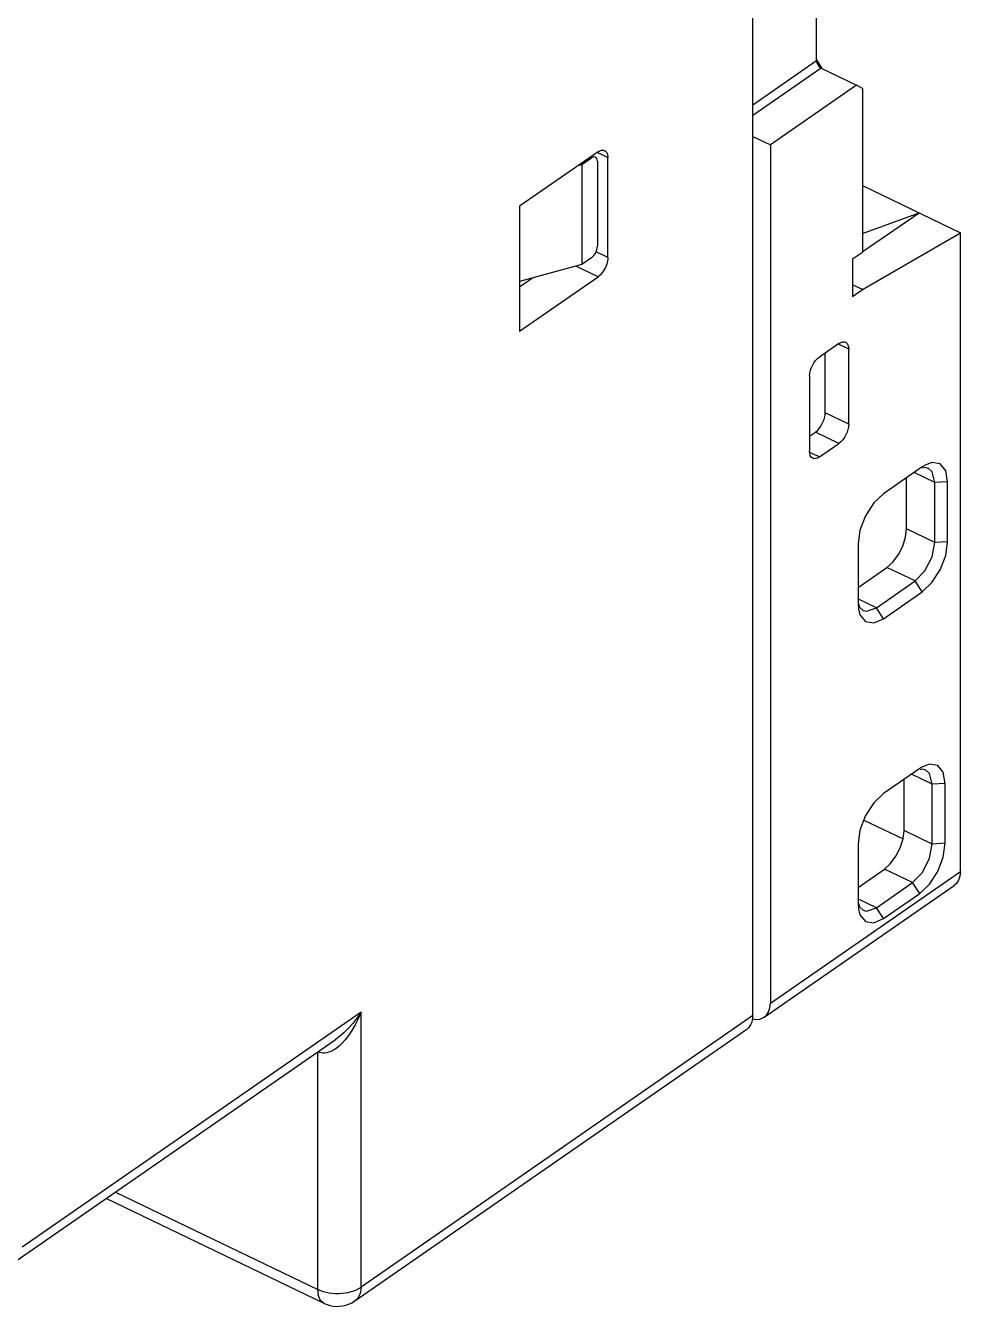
# Model space of a CAD drawing. Extents: x 0 to 420, y 0 to 297.
# Drawn here: x 211.61 to 242.15, y 109.64 to 151.48 of the extents above; entities that cross this region are included whole.
import ezdxf

# ---------------------------------------------------------------- set-up
doc = ezdxf.new("R2010")
doc.units = 0
doc.header["$LTSCALE"] = 23.1
doc.layers.add('40000_ISO', color=7, linetype='CONTINUOUS')

msp = doc.modelspace()

# ---------------------------------------------------------------- linework, layer by layer
at = {"layer": '40000_ISO', "color": 7, "linetype": 'CONTINUOUS'}
for p, q in [((235.363, 119.14), (235.363, 190.992)), ((237.448, 150.33), (237.448, 164.023)), ((237.448, 150.33), (235.363, 148.884)), ((237.448, 150.387), (237.461, 150.345)), ((237.448, 150.33), (237.451, 150.295)), ((237.451, 150.295), (237.469, 150.238)), ((237.461, 150.345), (237.602, 150.128)), ((237.469, 150.238), (237.525, 150.151)), ((237.602, 150.092), (235.363, 148.54)), ((237.525, 150.151), (237.586, 150.101)), ((237.586, 150.101), (237.602, 150.092)), ((237.602, 150.128), (237.619, 150.113)), ((237.602, 150.092), (238.755, 149.538)), ((238.755, 149.538), (235.939, 147.586)), ((238.946, 149.426), (238.755, 149.538)), ((238.946, 149.426), (238.946, 144.078)), ((235.363, 147.863), (235.939, 147.586)), ((230.309, 147.356), (227.749, 145.581)), ((230.629, 147.169), (230.281, 147.337)), ((230.309, 147.356), (230.347, 147.38)), ((230.347, 147.38), (230.385, 147.397)), ((230.385, 147.397), (230.422, 147.408)), ((230.422, 147.408), (230.457, 147.412)), ((230.457, 147.412), (230.49, 147.41)), ((230.49, 147.41), (230.521, 147.4)), ((230.521, 147.4), (230.525, 147.398)), ((230.525, 147.398), (230.548, 147.384)), ((230.548, 147.384), (230.572, 147.362)), ((230.572, 147.362), (230.592, 147.334)), ((230.592, 147.334), (230.608, 147.3)), ((230.608, 147.3), (230.619, 147.261)), ((235.939, 147.586), (235.939, 119.539)), ((229.665, 146.909), (229.777, 146.94)), ((229.777, 146.94), (230.097, 147.162)), ((229.777, 146.94), (229.777, 143.674)), ((230.057, 147.181), (230.097, 147.162)), ((230.171, 147.194), (230.097, 147.162)), ((230.227, 147.187), (230.171, 147.194)), ((230.233, 147.184), (230.227, 147.187)), ((230.275, 147.134), (230.233, 147.184)), ((230.289, 147.05), (230.275, 147.134)), ((230.289, 147.05), (230.289, 144.274)), ((230.619, 147.261), (230.626, 147.217)), ((230.626, 147.217), (230.629, 147.169)), ((230.629, 143.903), (230.629, 147.169)), ((238.946, 146.253), (242.146, 144.715)), ((227.749, 145.581), (227.749, 141.499)), ((238.938, 144.09), (240.801, 145.361)), ((238.946, 144.694), (240.801, 145.361)), ((238.946, 142.854), (242.146, 144.715)), ((242.146, 123.843), (242.146, 144.715)), ((230.097, 143.896), (230.171, 143.966)), ((230.171, 143.966), (230.233, 144.062)), ((230.233, 144.062), (230.275, 144.17)), ((230.629, 143.903), (230.243, 144.089)), ((230.275, 144.17), (230.289, 144.274)), ((238.627, 143.857), (238.946, 144.078)), ((229.777, 143.674), (227.749, 143.12)), ((230.309, 143.273), (229.585, 143.621)), ((230.097, 143.896), (229.777, 143.674)), ((230.548, 143.577), (230.521, 143.523)), ((230.572, 143.632), (230.548, 143.577)), ((230.592, 143.688), (230.572, 143.632)), ((230.608, 143.744), (230.592, 143.688)), ((230.619, 143.799), (230.608, 143.744)), ((230.626, 143.853), (230.619, 143.799)), ((230.629, 143.903), (230.626, 143.853)), ((238.627, 143.857), (238.627, 142.632)), ((227.749, 141.499), (230.309, 143.273)), ((227.749, 142.942), (228.173, 143.236)), ((230.347, 143.303), (230.309, 143.273)), ((230.385, 143.338), (230.347, 143.303)), ((230.422, 143.378), (230.385, 143.338)), ((230.457, 143.423), (230.422, 143.378)), ((230.49, 143.472), (230.457, 143.423)), ((230.521, 143.523), (230.49, 143.472)), ((238.946, 142.854), (238.627, 143.007)), ((238.627, 142.632), (238.946, 142.854)), ((238.179, 141.096), (237.539, 140.653)), ((238.499, 140.91), (238.166, 141.07)), ((238.179, 141.096), (238.241, 141.132)), ((238.241, 141.132), (238.301, 141.15)), ((238.301, 141.15), (238.356, 141.151)), ((238.356, 141.151), (238.395, 141.139)), ((238.395, 141.139), (238.405, 141.134)), ((238.405, 141.134), (238.445, 141.099)), ((238.445, 141.099), (238.474, 141.049)), ((238.474, 141.049), (238.492, 140.985)), ((237.416, 140.537), (237.476, 140.602)), ((237.476, 140.602), (237.539, 140.653)), ((237.73, 138.83), (237.73, 140.785)), ((238.492, 140.985), (238.499, 140.91)), ((238.499, 138.461), (238.499, 140.91)), ((237.225, 140.107), (237.243, 140.196)), ((237.243, 140.196), (237.273, 140.287)), ((237.273, 140.287), (237.313, 140.376)), ((237.313, 140.376), (237.361, 140.461)), ((237.361, 140.461), (237.416, 140.537)), ((237.219, 140.023), (237.225, 140.107)), ((237.219, 140.023), (237.219, 137.573)), ((237.636, 138.476), (237.676, 138.566)), ((237.676, 138.566), (237.706, 138.657)), ((237.706, 138.657), (237.724, 138.746)), ((237.724, 138.746), (237.73, 138.83)), ((238.499, 138.461), (237.73, 138.83)), ((237.219, 138.067), (237.41, 138.2)), ((237.41, 138.2), (237.473, 138.251)), ((238.179, 137.83), (237.41, 138.2)), ((237.473, 138.251), (237.533, 138.316)), ((237.533, 138.316), (237.588, 138.392)), ((237.588, 138.392), (237.636, 138.476)), ((238.405, 138.107), (238.356, 138.022)), ((238.445, 138.196), (238.405, 138.107)), ((238.474, 138.287), (238.445, 138.196)), ((238.492, 138.377), (238.474, 138.287)), ((238.499, 138.461), (238.492, 138.377)), ((237.539, 137.387), (238.179, 137.83)), ((238.241, 137.882), (238.179, 137.83)), ((238.301, 137.946), (238.241, 137.882)), ((238.356, 138.022), (238.301, 137.946)), ((237.225, 137.498), (237.219, 137.573)), ((237.539, 137.387), (237.222, 137.539)), ((237.243, 137.434), (237.225, 137.498)), ((237.273, 137.384), (237.243, 137.434)), ((237.313, 137.349), (237.273, 137.384)), ((237.322, 137.344), (237.313, 137.349)), ((237.361, 137.332), (237.322, 137.344)), ((237.416, 137.333), (237.361, 137.332)), ((237.476, 137.351), (237.416, 137.333)), ((237.539, 137.387), (237.476, 137.351)), ((240.898, 137.062), (239.634, 136.186)), ((241.307, 136.556), (240.634, 136.879)), ((240.97, 137.108), (240.898, 137.062)), ((240.987, 137.041), (240.911, 137.018)), ((241.216, 137.202), (240.97, 137.108)), ((241.101, 137.013), (240.987, 137.041)), ((241.222, 136.904), (241.101, 137.013)), ((241.486, 137.159), (241.216, 137.202)), ((241.307, 136.556), (241.222, 136.904)), ((241.666, 136.94), (241.486, 137.159)), ((241.73, 136.578), (241.666, 136.94)), ((240.385, 135.039), (240.385, 136.707)), ((241.73, 136.578), (241.307, 136.556)), ((241.307, 134.596), (241.307, 136.556)), ((241.73, 134.618), (241.73, 136.578)), ((239.634, 136.186), (239.316, 135.885)), ((239.316, 135.885), (239.046, 135.467)), ((239.046, 135.467), (238.866, 134.998)), ((238.866, 134.998), (238.803, 134.548)), ((240.263, 134.475), (240.354, 134.765)), ((240.354, 134.765), (240.385, 135.039)), ((241.307, 134.596), (240.385, 135.039)), ((238.803, 134.548), (238.803, 132.588)), ((240.121, 134.196), (240.263, 134.475)), ((241.222, 134.128), (241.307, 134.596)), ((241.73, 134.618), (241.307, 134.596)), ((241.666, 134.168), (241.73, 134.618)), ((239.745, 133.779), (239.943, 133.956)), ((239.943, 133.956), (240.121, 134.196)), ((240.987, 133.667), (241.222, 134.128)), ((241.486, 133.699), (241.666, 134.168)), ((238.803, 133.125), (239.745, 133.779)), ((240.667, 133.336), (239.745, 133.779)), ((240.667, 133.336), (240.987, 133.667)), ((241.216, 133.281), (241.486, 133.699)), ((239.404, 132.459), (240.667, 133.336)), ((240.898, 132.98), (240.667, 133.336)), ((240.898, 132.98), (241.216, 133.281)), ((239.404, 132.459), (238.796, 132.751)), ((239.634, 132.104), (240.898, 132.98)), ((238.803, 132.618), (238.85, 132.483)), ((238.803, 132.588), (238.815, 132.416)), ((238.815, 132.416), (238.866, 132.226)), ((238.85, 132.483), (238.971, 132.375)), ((238.971, 132.375), (239.084, 132.347)), ((239.084, 132.347), (239.404, 132.459)), ((239.634, 132.104), (239.404, 132.459)), ((238.866, 132.226), (239.046, 132.007)), ((239.046, 132.007), (239.316, 131.964)), ((239.316, 131.964), (239.634, 132.104)), ((240.818, 127.209), (239.634, 126.388)), ((240.89, 127.254), (240.818, 127.209)), ((241.136, 127.349), (240.89, 127.254)), ((241.406, 127.306), (241.136, 127.349)), ((241.586, 127.087), (241.406, 127.306)), ((240.305, 125.186), (240.305, 126.853)), ((241.227, 126.702), (240.554, 127.026)), ((240.907, 127.187), (240.831, 127.165)), ((241.021, 127.16), (240.907, 127.187)), ((241.142, 127.051), (241.021, 127.16)), ((241.227, 126.702), (241.142, 127.051)), ((241.65, 126.724), (241.586, 127.087)), ((239.634, 126.388), (239.316, 126.087)), ((241.65, 126.724), (241.227, 126.702)), ((241.227, 124.742), (241.227, 126.702)), ((241.65, 124.765), (241.65, 126.724)), ((239.316, 126.087), (239.046, 125.669)), ((239.046, 125.669), (238.866, 125.2)), ((238.866, 125.2), (238.803, 124.75)), ((238.99, 125.523), (240.272, 124.907)), ((240.274, 124.912), (240.305, 125.186)), ((241.227, 124.742), (240.305, 125.186)), ((238.803, 124.75), (238.803, 122.79)), ((240.183, 124.621), (240.274, 124.912)), ((241.142, 124.275), (241.227, 124.742)), ((241.65, 124.765), (241.227, 124.742)), ((241.586, 124.315), (241.65, 124.765)), ((239.863, 124.103), (240.041, 124.342)), ((240.041, 124.342), (240.183, 124.621)), ((241.406, 123.845), (241.586, 124.315)), ((238.803, 123.327), (239.665, 123.926)), ((239.665, 123.926), (239.863, 124.103)), ((240.587, 123.482), (239.665, 123.926)), ((240.907, 123.813), (241.142, 124.275)), ((235.939, 119.539), (242.146, 123.843)), ((239.404, 122.661), (240.587, 123.482)), ((240.587, 123.482), (240.907, 123.813)), ((240.818, 123.126), (240.587, 123.482)), ((241.136, 123.428), (241.406, 123.845)), ((242.016, 123.452), (241.947, 123.391)), ((242.087, 123.559), (242.016, 123.452)), ((242.131, 123.691), (242.087, 123.559)), ((242.146, 123.843), (242.131, 123.691)), ((235.741, 119.087), (241.947, 123.391)), ((239.634, 122.306), (240.818, 123.126)), ((240.818, 123.126), (241.136, 123.428)), ((239.404, 122.661), (238.796, 122.953)), ((238.803, 122.82), (238.85, 122.685)), ((238.803, 122.79), (238.815, 122.618)), ((238.815, 122.618), (238.866, 122.428)), ((238.85, 122.685), (238.971, 122.577)), ((239.084, 122.549), (239.404, 122.661)), ((239.634, 122.306), (239.404, 122.661)), ((238.866, 122.428), (239.046, 122.209)), ((238.971, 122.577), (239.084, 122.549)), ((239.046, 122.209), (239.316, 122.166)), ((239.316, 122.166), (239.634, 122.306)), ((235.881, 119.255), (235.924, 119.387)), ((235.924, 119.387), (235.939, 119.539)), ((222.567, 119.248), (211.497, 111.572)), ((222.295, 118.88), (222.151, 118.719)), ((222.435, 119.058), (222.295, 118.88)), ((222.477, 119.034), (222.377, 118.832)), ((222.567, 119.248), (222.435, 119.058)), ((222.567, 119.248), (222.477, 119.034)), ((222.567, 110.266), (222.567, 119.248)), ((235.363, 119.14), (222.567, 110.266)), ((235.305, 118.856), (235.273, 118.799)), ((235.33, 118.919), (235.305, 118.856)), ((235.349, 118.988), (235.33, 118.919)), ((235.36, 119.062), (235.349, 118.988)), ((235.355, 119.03), (235.465, 119.013)), ((235.363, 119.14), (235.36, 119.062)), ((235.465, 119.013), (235.598, 119.024)), ((235.598, 119.024), (235.714, 119.07)), ((235.714, 119.07), (235.741, 119.087)), ((235.741, 119.087), (235.81, 119.148)), ((235.81, 119.148), (235.881, 119.255)), ((221.868, 118.457), (221.724, 118.349)), ((222.008, 118.578), (221.868, 118.457)), ((222.151, 118.719), (222.008, 118.578)), ((222.162, 118.487), (222.053, 118.349)), ((222.271, 118.649), (222.162, 118.487)), ((222.377, 118.832), (222.271, 118.649)), ((222.368, 109.814), (235.165, 118.688)), ((235.189, 118.706), (235.165, 118.687)), ((235.234, 118.748), (235.189, 118.706)), ((235.273, 118.799), (235.234, 118.748)), ((211.299, 111.119), (221.724, 118.349)), ((221.666, 118.008), (221.584, 117.966)), ((221.753, 118.065), (221.666, 118.008)), ((221.848, 118.139), (221.753, 118.065)), ((221.948, 118.233), (221.848, 118.139)), ((222.053, 118.349), (221.948, 118.233)), ((221.158, 117.948), (221.152, 117.952)), ((221.158, 117.956), (221.158, 117.948)), ((221.208, 117.929), (221.158, 117.948)), ((221.158, 110.192), (221.158, 117.948)), ((221.26, 117.915), (221.208, 117.929)), ((221.316, 117.909), (221.26, 117.915)), ((221.375, 117.909), (221.316, 117.909)), ((221.44, 117.918), (221.375, 117.909)), ((221.509, 117.937), (221.44, 117.918)), ((221.584, 117.966), (221.509, 117.937)), ((221.365, 109.734), (214.24, 113.159)), ((214.545, 113.37), (221.158, 110.192)), ((221.158, 110.192), (221.242, 110.156)), ((221.162, 110.109), (221.158, 110.192)), ((221.172, 110.032), (221.162, 110.109)), ((221.242, 110.156), (221.332, 110.125)), ((221.332, 110.125), (221.427, 110.099)), ((221.427, 110.099), (221.526, 110.08)), ((221.526, 110.08), (221.628, 110.066)), ((221.628, 110.066), (221.732, 110.059)), ((221.732, 110.059), (221.837, 110.058)), ((221.837, 110.058), (221.941, 110.064)), ((221.941, 110.064), (222.044, 110.076)), ((222.044, 110.076), (222.144, 110.094)), ((222.144, 110.094), (222.24, 110.117)), ((222.24, 110.117), (222.331, 110.147)), ((222.331, 110.147), (222.417, 110.182)), ((222.417, 110.182), (222.496, 110.222)), ((222.496, 110.222), (222.567, 110.266)), ((222.55, 110.104), (222.529, 110.032)), ((222.562, 110.183), (222.55, 110.104)), ((222.567, 110.266), (222.562, 110.183)), ((221.19, 109.961), (221.172, 110.032)), ((221.214, 109.898), (221.19, 109.961)), ((221.244, 109.843), (221.214, 109.898)), ((221.28, 109.797), (221.244, 109.843)), ((221.323, 109.759), (221.28, 109.797)), ((221.365, 109.734), (221.323, 109.759)), ((221.365, 109.734), (221.459, 109.695)), ((221.459, 109.695), (221.556, 109.665)), ((221.556, 109.665), (221.657, 109.645)), ((221.657, 109.645), (221.76, 109.636)), ((221.76, 109.636), (221.864, 109.638)), ((221.864, 109.638), (221.967, 109.65)), ((221.967, 109.65), (222.07, 109.673)), ((222.07, 109.673), (222.168, 109.706)), ((222.168, 109.706), (222.263, 109.75)), ((222.263, 109.75), (222.352, 109.803)), ((222.352, 109.803), (222.368, 109.814)), ((222.42, 109.857), (222.368, 109.814)), ((222.464, 109.907), (222.42, 109.857)), ((222.5, 109.966), (222.464, 109.907)), ((222.529, 110.032), (222.5, 109.966))]:
    msp.add_line(p, q, dxfattribs=at)

doc.saveas('drawing.dxf')
